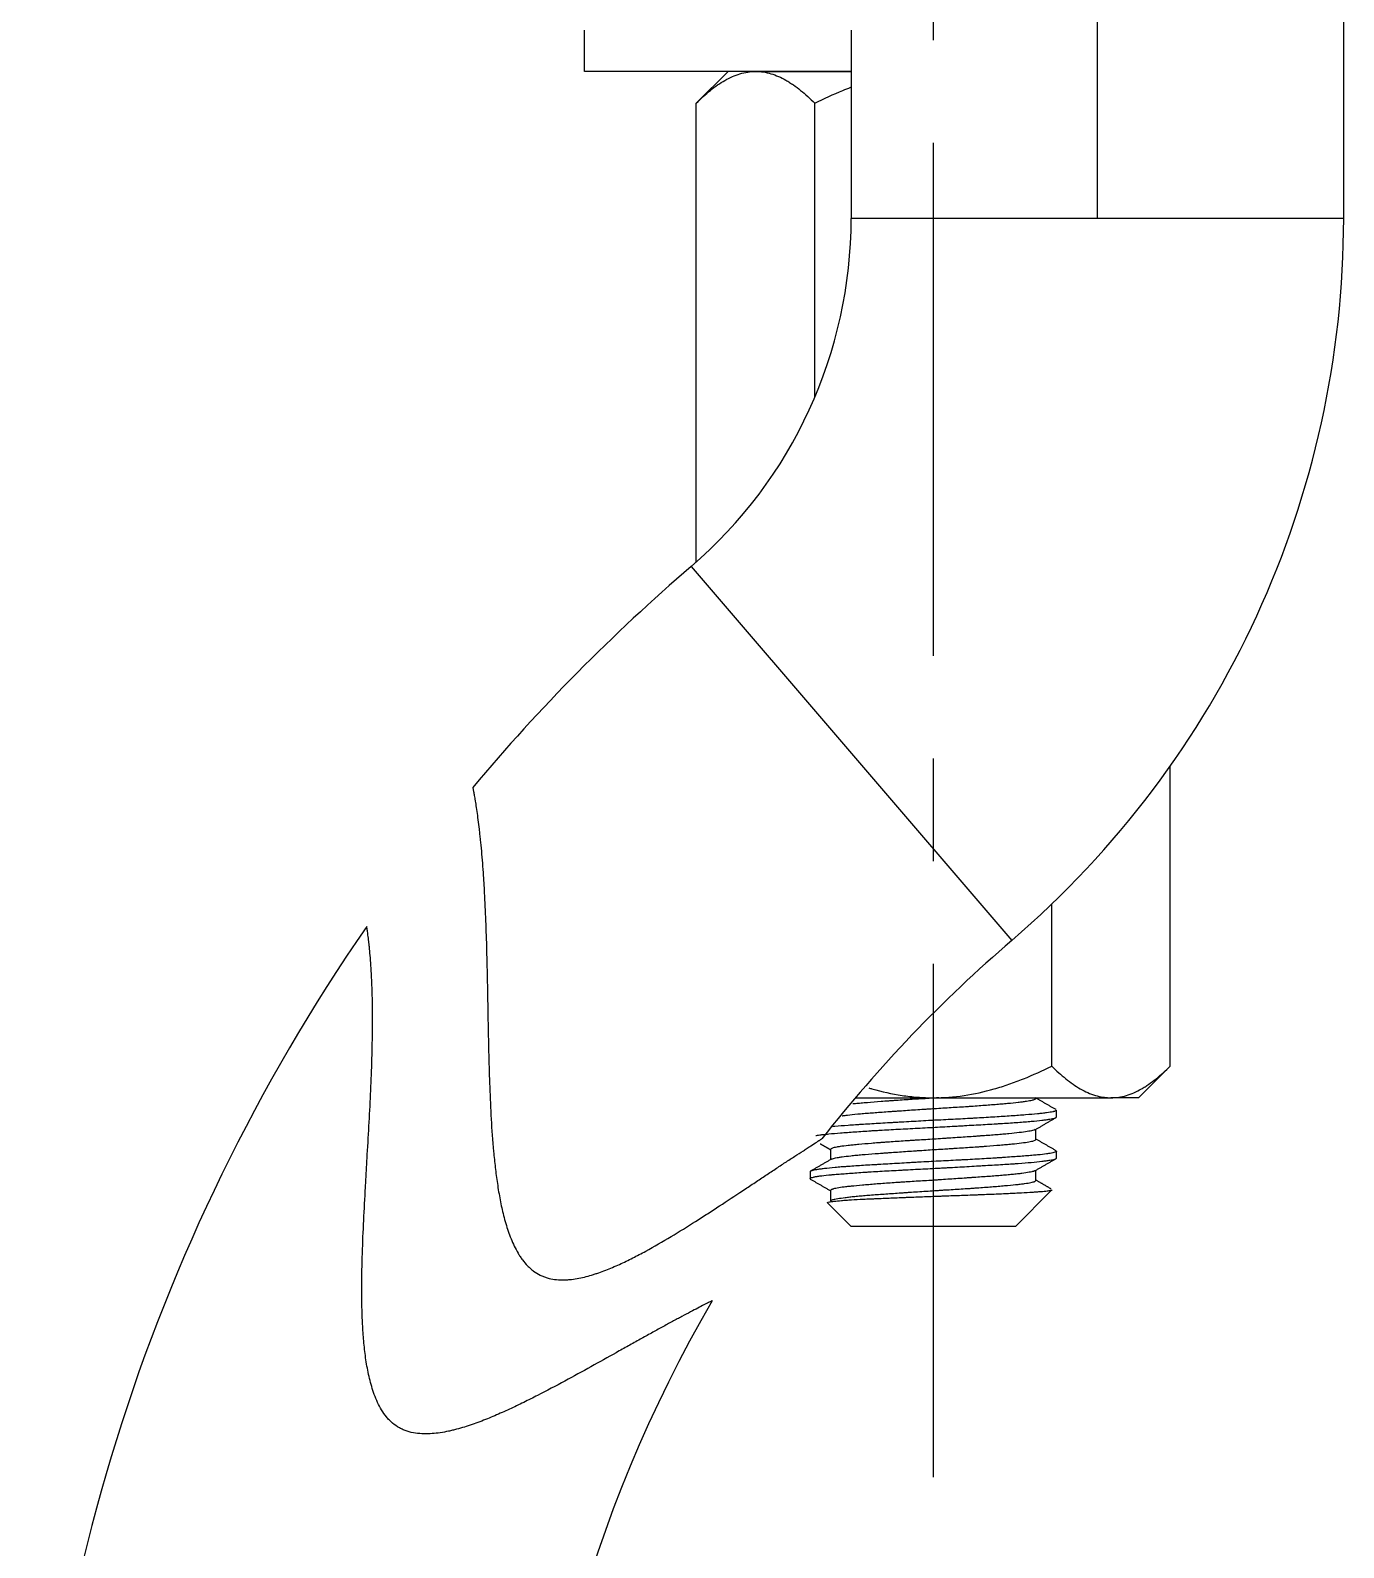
# Model space of a CAD drawing. Extents: x 0 to 790, y 0 to 579.
# Drawn here: x 177.34 to 209.34, y 192.63 to 229.59 of the extents above; entities that cross this region are included whole.
import ezdxf

# ---------------------------------------------------------------- set-up
doc = ezdxf.new("R2010")
doc.units = 0
doc.header["$LTSCALE"] = 10
doc.header["$MEASUREMENT"] = 0
doc.linetypes.add('CENTER', pattern=[2, 1.25, -0.25, 0.25, -0.25])
doc.layers.get('0').update_dxf_attribs({"linetype": 'CONTINUOUS'})
doc.layers.add('1', color=7, linetype='CONTINUOUS')

msp = doc.modelspace()

# ---------------------------------------------------------------- linework, layer by layer
at = {"color": 1, "linetype": 'CENTER'}
msp.add_line((199.338, 266.851), (199.338, 193.954), dxfattribs=at)
at = {"layer": '1', "color": 7, "linetype": 'Continuous', "lineweight": -3}
for p, q in [((203.338, 225.01), (203.338, 256.953)), ((209.338, 225.01), (209.338, 256.953)), ((190.838, 228.59), (190.838, 229.59)), ((197.338, 229.59), (197.338, 225.01)), ((197.338, 228.59), (190.838, 228.59)), ((194.338, 228.59), (193.564, 227.816)), ((195.007, 228.59), (194.338, 228.59)), ((195.007, 228.59), (197.338, 228.59)), ((193.564, 216.64), (193.564, 227.816)), ((196.451, 220.648), (196.451, 227.816)), ((203.338, 225.01), (197.338, 225.01)), ((209.338, 225.01), (203.338, 225.01)), ((193.439, 216.531), (201.251, 207.422)), ((205.111, 204.363), (205.111, 211.669)), ((202.224, 204.363), (202.224, 208.306)), ((204.338, 203.59), (205.111, 204.363)), ((197.44, 203.59), (199.338, 203.59)), ((199.338, 203.59), (203.668, 203.59)), ((201.838, 203.576), (201.838, 203.59)), ((202.338, 203.119), (202.338, 203.287)), ((204.338, 203.59), (203.668, 203.59)), ((201.838, 202.577), (201.838, 202.822)), ((196.838, 202.331), (196.838, 202.085)), ((202.338, 202.12), (202.338, 202.288)), ((201.838, 201.576), (201.838, 201.822)), ((196.338, 201.788), (196.338, 201.619)), ((196.838, 201.331), (196.838, 201.076)), ((201.338, 200.454), (202.212, 201.328)), ((196.764, 201.027), (197.338, 200.454)), ((199.338, 200.454), (197.338, 200.454)), ((201.338, 200.454), (199.338, 200.454))]:
    msp.add_line(p, q, dxfattribs=at)
for centre, radius, start, end in [((186.168, 225.01), 11.17, 310.6169, 0), ((186.168, 225.01), 23.17, 310.6169, 0), ((223.474, 181.51), 46.136, 130.6169, 140.0255), ((223.474, 181.51), 46.136, 145.3178, 180), ((223.474, 181.51), 34.136, 130.6169, 141.8629), ((223.474, 181.51), 34.136, 149.8666, 180)]:
    msp.add_arc(centre, radius, start, end, dxfattribs=at)
for points, knots in [([(193.564, 227.816), (193.677, 227.929), (193.792, 228.034), (194.024, 228.221), (194.141, 228.303), (194.381, 228.44), (194.503, 228.495), (194.69, 228.551), (194.753, 228.565), (194.848, 228.58), (194.88, 228.583), (194.944, 228.588), (194.976, 228.59), (195.007, 228.59)], [0, 0, 0, 0, 0.25, 0.25, 0.5, 0.5, 0.75, 0.75, 0.875, 0.875, 0.9375, 0.9375, 1, 1, 1, 1]), ([(195.007, 228.59), (195.134, 228.59), (195.259, 228.57), (195.506, 228.497), (195.628, 228.443), (195.779, 228.357), (195.809, 228.339), (195.869, 228.301), (195.899, 228.281), (195.989, 228.219), (196.048, 228.175), (196.223, 228.034), (196.338, 227.929), (196.451, 227.816)], [0, 0, 0, 0, 0.25, 0.25, 0.5, 0.5, 0.5625, 0.5625, 0.625, 0.625, 0.75, 0.75, 1, 1, 1, 1]), ([(196.451, 227.816), (196.677, 227.929), (196.906, 228.034), (197.202, 228.153), (197.266, 228.178), (197.331, 228.202)], [0, 0, 0, 0, 0.783853, 0.783853, 1, 1, 1, 1]), ([(188.118, 211.15), (188.118, 211.15), (188.119, 211.145), (188.124, 211.122), (188.13, 211.089), (188.145, 211.007), (188.158, 210.931), (188.167, 210.876), (188.169, 210.865), (188.173, 210.841), (188.179, 210.806), (188.185, 210.767), (188.198, 210.687), (188.206, 210.628), (188.234, 210.439), (188.253, 210.294), (188.274, 210.11), (188.276, 210.09), (188.281, 210.048), (188.288, 209.985), (188.304, 209.832), (188.318, 209.694), (188.344, 209.409), (188.359, 209.207), (188.377, 208.94), (188.381, 208.886), (188.388, 208.777), (188.391, 208.722), (188.4, 208.556), (188.406, 208.444), (188.423, 208.103), (188.432, 207.87), (188.448, 207.394), (188.455, 207.151), (188.464, 206.78), (188.466, 206.655), (188.47, 206.467), (188.472, 206.404), (188.474, 206.278), (188.475, 206.214), (188.481, 205.898), (188.486, 205.644), (188.495, 205.133), (188.501, 204.876), (188.513, 204.362), (188.521, 204.104), (188.54, 203.586), (188.551, 203.326), (188.581, 202.806), (188.6, 202.545), (188.636, 202.153), (188.65, 202.022), (188.673, 201.826), (188.681, 201.761), (188.698, 201.629), (188.707, 201.564), (188.737, 201.367), (188.759, 201.237), (188.809, 200.977), (188.837, 200.848), (188.886, 200.655), (188.903, 200.591), (188.941, 200.465), (188.96, 200.402), (189.003, 200.278), (189.026, 200.217), (189.074, 200.096), (189.101, 200.036), (189.157, 199.919), (189.188, 199.861), (189.238, 199.776), (189.255, 199.749), (189.291, 199.694), (189.31, 199.668), (189.368, 199.59), (189.409, 199.541), (189.465, 199.483), (189.477, 199.472), (189.5, 199.45), (189.512, 199.439), (189.548, 199.407), (189.573, 199.387), (189.649, 199.331), (189.702, 199.299), (189.786, 199.257), (189.814, 199.245), (189.872, 199.222), (189.902, 199.212), (189.991, 199.186), (190.052, 199.174), (190.173, 199.158), (190.234, 199.154), (190.326, 199.153), (190.357, 199.154), (190.418, 199.157), (190.449, 199.159), (190.54, 199.167), (190.6, 199.176), (190.719, 199.197), (190.779, 199.209), (190.897, 199.238), (190.955, 199.254), (191.042, 199.28), (191.071, 199.289), (191.129, 199.308), (191.158, 199.317), (191.244, 199.347), (191.301, 199.368), (191.471, 199.434), (191.581, 199.481), (191.8, 199.581), (191.908, 199.633), (192.122, 199.741), (192.227, 199.797), (192.541, 199.968), (192.746, 200.087), (193.151, 200.33), (193.35, 200.454), (193.645, 200.641), (193.743, 200.704), (193.937, 200.829), (194.033, 200.892), (194.32, 201.079), (194.507, 201.203), (194.783, 201.386), (194.873, 201.446), (195.053, 201.565), (195.141, 201.623), (195.315, 201.739), (195.401, 201.795), (195.527, 201.879), (195.568, 201.906), (195.651, 201.96), (195.691, 201.987), (195.811, 202.066), (195.888, 202.116), (196.036, 202.213), (196.106, 202.258), (196.189, 202.312), (196.205, 202.322), (196.237, 202.343), (196.253, 202.353), (196.298, 202.382), (196.327, 202.401), (196.41, 202.454), (196.458, 202.485), (196.518, 202.523), (196.536, 202.535), (196.56, 202.55), (196.567, 202.554), (196.58, 202.563), (196.611, 202.582), (196.625, 202.591), (196.625, 202.591)], [0, 0, 0, 0, 0.015625, 0.015625, 0.03125, 0.046875, 0.0625, 0.0625, 0.066406, 0.066406, 0.070313, 0.078125, 0.078125, 0.09375, 0.09375, 0.125, 0.125, 0.128906, 0.128906, 0.132813, 0.140625, 0.15625, 0.15625, 0.1875, 0.1875, 0.195313, 0.195313, 0.203125, 0.203125, 0.21875, 0.21875, 0.25, 0.25, 0.28125, 0.28125, 0.296875, 0.296875, 0.304688, 0.304688, 0.3125, 0.3125, 0.34375, 0.34375, 0.375, 0.375, 0.40625, 0.40625, 0.4375, 0.4375, 0.46875, 0.46875, 0.484375, 0.484375, 0.492187, 0.492187, 0.5, 0.5, 0.515625, 0.515625, 0.53125, 0.53125, 0.539062, 0.539062, 0.546875, 0.546875, 0.554687, 0.554687, 0.5625, 0.5625, 0.570312, 0.570312, 0.574219, 0.574219, 0.578125, 0.578125, 0.585937, 0.585937, 0.587891, 0.587891, 0.589844, 0.589844, 0.59375, 0.59375, 0.601562, 0.601562, 0.605469, 0.605469, 0.609375, 0.609375, 0.617187, 0.617187, 0.625, 0.625, 0.628906, 0.628906, 0.632812, 0.632812, 0.640625, 0.640625, 0.648437, 0.648437, 0.65625, 0.65625, 0.660156, 0.660156, 0.664062, 0.664062, 0.671875, 0.671875, 0.6875, 0.6875, 0.703125, 0.703125, 0.71875, 0.71875, 0.75, 0.75, 0.78125, 0.78125, 0.796875, 0.796875, 0.8125, 0.8125, 0.84375, 0.84375, 0.859375, 0.859375, 0.875, 0.875, 0.890625, 0.890625, 0.898437, 0.898437, 0.90625, 0.90625, 0.921875, 0.921875, 0.9375, 0.9375, 0.941406, 0.941406, 0.945312, 0.945312, 0.953125, 0.953125, 0.96875, 0.96875, 0.976562, 0.976562, 0.980469, 0.980469, 0.984375, 1, 1, 1, 1]), ([(193.951, 198.647), (193.951, 198.647), (193.943, 198.643), (193.912, 198.627), (193.889, 198.616), (193.845, 198.593), (193.819, 198.58), (193.79, 198.565), (193.77, 198.554), (193.76, 198.549), (193.705, 198.521), (193.655, 198.495), (193.546, 198.438), (193.486, 198.406), (193.356, 198.338), (193.287, 198.301), (193.177, 198.243), (193.139, 198.222), (193.062, 198.181), (193.022, 198.16), (192.902, 198.095), (192.819, 198.05), (192.649, 197.956), (192.561, 197.908), (192.381, 197.809), (192.289, 197.758), (192.102, 197.654), (192.006, 197.601), (191.86, 197.519), (191.81, 197.492), (191.711, 197.436), (191.661, 197.408), (191.41, 197.268), (191.205, 197.153), (190.787, 196.922), (190.575, 196.805), (190.142, 196.572), (189.923, 196.455), (189.586, 196.283), (189.473, 196.226), (189.244, 196.113), (189.128, 196.058), (188.894, 195.95), (188.775, 195.897), (188.595, 195.82), (188.534, 195.795), (188.412, 195.746), (188.351, 195.722), (188.165, 195.652), (188.04, 195.608), (187.849, 195.55), (187.785, 195.531), (187.688, 195.505), (187.656, 195.497), (187.59, 195.482), (187.558, 195.474), (187.459, 195.453), (187.393, 195.441), (187.261, 195.421), (187.195, 195.413), (187.061, 195.404), (186.994, 195.402), (186.859, 195.405), (186.791, 195.41), (186.654, 195.431), (186.587, 195.447), (186.489, 195.478), (186.457, 195.49), (186.409, 195.511), (186.393, 195.518), (186.362, 195.533), (186.346, 195.541), (186.27, 195.583), (186.214, 195.622), (186.135, 195.689), (186.11, 195.713), (186.073, 195.751), (186.061, 195.763), (186.038, 195.789), (186.027, 195.803), (185.972, 195.87), (185.932, 195.926), (185.861, 196.044), (185.828, 196.105), (185.769, 196.231), (185.743, 196.295), (185.695, 196.424), (185.674, 196.489), (185.635, 196.62), (185.618, 196.686), (185.586, 196.819), (185.572, 196.886), (185.546, 197.02), (185.534, 197.088), (185.513, 197.223), (185.503, 197.291), (185.478, 197.496), (185.464, 197.632), (185.443, 197.904), (185.435, 198.04), (185.423, 198.311), (185.419, 198.447), (185.414, 198.718), (185.413, 198.853), (185.415, 199.259), (185.42, 199.529), (185.437, 200.068), (185.448, 200.337), (185.474, 200.874), (185.488, 201.142), (185.511, 201.542), (185.518, 201.676), (185.53, 201.875), (185.534, 201.942), (185.541, 202.075), (185.545, 202.141), (185.564, 202.472), (185.58, 202.735), (185.608, 203.256), (185.621, 203.514), (185.644, 204.023), (185.653, 204.275), (185.664, 204.646), (185.667, 204.769), (185.671, 204.951), (185.672, 205.012), (185.674, 205.132), (185.675, 205.191), (185.677, 205.485), (185.676, 205.712), (185.671, 206.036), (185.668, 206.141), (185.663, 206.294), (185.661, 206.345), (185.658, 206.419), (185.657, 206.444), (185.654, 206.492), (185.644, 206.709), (185.631, 206.902), (185.611, 207.129), (185.605, 207.199), (185.596, 207.281), (185.595, 207.297), (185.591, 207.328), (185.59, 207.343), (185.585, 207.387), (185.582, 207.415), (185.572, 207.495), (185.566, 207.541), (185.556, 207.621), (185.551, 207.654), (185.543, 207.708), (185.54, 207.728), (185.538, 207.745), (185.537, 207.749), (185.537, 207.754), (185.536, 207.76), (185.535, 207.763), (185.535, 207.763)], [0, 0, 0, 0, 0.015626, 0.015626, 0.031252, 0.031252, 0.039065, 0.042971, 0.042971, 0.046878, 0.046878, 0.062503, 0.062503, 0.078129, 0.078129, 0.093755, 0.093755, 0.101568, 0.101568, 0.109381, 0.109381, 0.125007, 0.125007, 0.140633, 0.140633, 0.156258, 0.156258, 0.171884, 0.171884, 0.179697, 0.179697, 0.18751, 0.18751, 0.218762, 0.218762, 0.250013, 0.250013, 0.281265, 0.281265, 0.296891, 0.296891, 0.312517, 0.312517, 0.328143, 0.328143, 0.335955, 0.335955, 0.343768, 0.343768, 0.359394, 0.359394, 0.367207, 0.367207, 0.371114, 0.371114, 0.37502, 0.37502, 0.382833, 0.382833, 0.390646, 0.390646, 0.398459, 0.398459, 0.406272, 0.406272, 0.414085, 0.414085, 0.417991, 0.417991, 0.419944, 0.419944, 0.421898, 0.421898, 0.42971, 0.42971, 0.433617, 0.433617, 0.43557, 0.43557, 0.437523, 0.437523, 0.445336, 0.445336, 0.453149, 0.453149, 0.460962, 0.460962, 0.468775, 0.468775, 0.476588, 0.476588, 0.484401, 0.484401, 0.492214, 0.492214, 0.500027, 0.500027, 0.515653, 0.515653, 0.531278, 0.531278, 0.546904, 0.546904, 0.56253, 0.56253, 0.593782, 0.593782, 0.625033, 0.625033, 0.656285, 0.656285, 0.671911, 0.671911, 0.679724, 0.679724, 0.687537, 0.687537, 0.718788, 0.718788, 0.75004, 0.75004, 0.781292, 0.781292, 0.796918, 0.796918, 0.80473, 0.80473, 0.812543, 0.812543, 0.843795, 0.843795, 0.859421, 0.859421, 0.867234, 0.867234, 0.87114, 0.87114, 0.875047, 0.906298, 0.906298, 0.921924, 0.921924, 0.925831, 0.925831, 0.929737, 0.929737, 0.93755, 0.93755, 0.953176, 0.953176, 0.968802, 0.968802, 0.984428, 0.984428, 0.988334, 0.988334, 0.99224, 1, 1, 1, 1]), ([(199.338, 203.59), (199.591, 203.59), (199.841, 203.609), (200.335, 203.682), (200.579, 203.736), (200.881, 203.822), (200.941, 203.84), (201.062, 203.878), (201.122, 203.898), (201.301, 203.96), (201.419, 204.004), (201.769, 204.145), (201.998, 204.25), (202.224, 204.363)], [0, 0, 0, 0, 0.25, 0.25, 0.5, 0.5, 0.5625, 0.5625, 0.625, 0.625, 0.75, 0.75, 1, 1, 1, 1]), ([(202.224, 204.363), (202.337, 204.25), (202.452, 204.146), (202.684, 203.959), (202.802, 203.876), (203.041, 203.739), (203.163, 203.684), (203.35, 203.628), (203.413, 203.614), (203.508, 203.599), (203.54, 203.596), (203.604, 203.591), (203.636, 203.59), (203.668, 203.59)], [0, 0, 0, 0, 0.25, 0.25, 0.5, 0.5, 0.75, 0.75, 0.875, 0.875, 0.9375, 0.9375, 1, 1, 1, 1]), ([(203.668, 203.59), (203.794, 203.59), (203.919, 203.609), (204.167, 203.682), (204.289, 203.736), (204.44, 203.822), (204.47, 203.84), (204.53, 203.878), (204.56, 203.898), (204.649, 203.96), (204.708, 204.004), (204.884, 204.145), (204.998, 204.25), (205.111, 204.363)], [0, 0, 0, 0, 0.25, 0.25, 0.5, 0.5, 0.5625, 0.5625, 0.625, 0.625, 0.75, 0.75, 1, 1, 1, 1]), ([(197.767, 203.831), (197.793, 203.823), (197.819, 203.815), (198.085, 203.739), (198.329, 203.684), (198.702, 203.628), (198.828, 203.614), (199.019, 203.599), (199.082, 203.596), (199.21, 203.591), (199.274, 203.59), (199.338, 203.59)], [0, 0, 0, 0, 0.051908, 0.051908, 0.525954, 0.525954, 0.762977, 0.762977, 0.881488, 0.881488, 1, 1, 1, 1]), ([(202.338, 203.289), (202.338, 203.289), (202.338, 203.284), (202.331, 203.275), (202.312, 203.266), (202.293, 203.26), (202.286, 203.257), (202.274, 203.254), (202.269, 203.253), (202.26, 203.251), (202.256, 203.249), (202.212, 203.239), (202.162, 203.231), (202.068, 203.218), (202.033, 203.214), (201.977, 203.207), (201.958, 203.205), (201.917, 203.201), (201.896, 203.199), (201.788, 203.189), (201.692, 203.181), (201.532, 203.168), (201.477, 203.164), (201.361, 203.155), (201.301, 203.151), (201.112, 203.138), (200.98, 203.129), (200.702, 203.111), (200.557, 203.102), (200.368, 203.092), (200.329, 203.09), (200.253, 203.086), (200.214, 203.084), (200.098, 203.077), (200.02, 203.073), (199.784, 203.061), (199.625, 203.053), (199.443, 203.044), (199.423, 203.043), (199.382, 203.041), (199.362, 203.04), (199.301, 203.036), (199.261, 203.034), (199.14, 203.028), (199.059, 203.023), (198.82, 203.01), (198.663, 203.001), (198.469, 202.99), (198.431, 202.987), (198.354, 202.983), (198.315, 202.981), (198.202, 202.974), (198.128, 202.97), (197.91, 202.957), (197.771, 202.949), (197.605, 202.939), (197.572, 202.937), (197.507, 202.933), (197.475, 202.931), (197.381, 202.925), (197.32, 202.92), (197.146, 202.908), (197.04, 202.899), (196.921, 202.888), (196.9, 202.886), (196.879, 202.884)], [0, 0, 0, 0, 0.001271, 0.033029, 0.064788, 0.064788, 0.080667, 0.080667, 0.088606, 0.088606, 0.096546, 0.096546, 0.160062, 0.160062, 0.19182, 0.19182, 0.207699, 0.207699, 0.223578, 0.223578, 0.287094, 0.287094, 0.318852, 0.318852, 0.35061, 0.35061, 0.414127, 0.414127, 0.477643, 0.477643, 0.493522, 0.493522, 0.509401, 0.509401, 0.541159, 0.541159, 0.604675, 0.604675, 0.612615, 0.612615, 0.620554, 0.620554, 0.636433, 0.636433, 0.668191, 0.668191, 0.731708, 0.731708, 0.747587, 0.747587, 0.763466, 0.763466, 0.795224, 0.795224, 0.85874, 0.85874, 0.874619, 0.874619, 0.890498, 0.890498, 0.922256, 0.922256, 0.985772, 0.985772, 1, 1, 1, 1]), ([(197.119, 203.151), (197.126, 203.152), (197.149, 203.156), (197.174, 203.159), (197.21, 203.163), (197.228, 203.166), (197.322, 203.177), (197.405, 203.186), (197.543, 203.199), (197.591, 203.204), (197.667, 203.21), (197.692, 203.212), (197.745, 203.216), (197.771, 203.218), (197.907, 203.229), (198.02, 203.237), (198.199, 203.25), (198.291, 203.256), (198.385, 203.263), (198.449, 203.267), (198.481, 203.269), (198.644, 203.281), (198.775, 203.29), (198.976, 203.303), (199.044, 203.308), (199.145, 203.314), (199.179, 203.317), (199.248, 203.321), (199.282, 203.323), (199.454, 203.334), (199.726, 203.351), (199.991, 203.368), (200.154, 203.378), (200.187, 203.38), (200.251, 203.385), (200.283, 203.387), (200.377, 203.393), (200.438, 203.398), (200.619, 203.411), (200.734, 203.42), (200.871, 203.431), (200.898, 203.433), (200.951, 203.438), (200.977, 203.44), (201.053, 203.447), (201.102, 203.451), (201.243, 203.464), (201.328, 203.472), (201.425, 203.483), (201.443, 203.485), (201.48, 203.489), (201.497, 203.491), (201.548, 203.498), (201.579, 203.502), (201.664, 203.515), (201.711, 203.524), (201.756, 203.535), (201.765, 203.537), (201.781, 203.542), (201.788, 203.544), (201.807, 203.551), (201.817, 203.555), (201.833, 203.566), (201.838, 203.572), (201.838, 203.578)], [0, 0, 0, 0, 0.007122, 0.02247, 0.02247, 0.037819, 0.037819, 0.099214, 0.099214, 0.129911, 0.129911, 0.14526, 0.14526, 0.160609, 0.160609, 0.222003, 0.222003, 0.252701, 0.268049, 0.268049, 0.283398, 0.283398, 0.344793, 0.344793, 0.37549, 0.37549, 0.390839, 0.390839, 0.406188, 0.406188, 0.467583, 0.528977, 0.528977, 0.544326, 0.544326, 0.559675, 0.559675, 0.590372, 0.590372, 0.651767, 0.651767, 0.667116, 0.667116, 0.682464, 0.682464, 0.713162, 0.713162, 0.774556, 0.774556, 0.789905, 0.789905, 0.805254, 0.805254, 0.835951, 0.835951, 0.897346, 0.897346, 0.912695, 0.912695, 0.928043, 0.928043, 0.958741, 0.958741, 1, 1, 1, 1]), ([(199.474, 203.589), (199.395, 203.584), (199.315, 203.579), (199.2, 203.572), (199.166, 203.57), (199.097, 203.565), (199.063, 203.563), (198.961, 203.557), (198.894, 203.553), (198.694, 203.54), (198.564, 203.532), (198.403, 203.521), (198.371, 203.519), (198.308, 203.515), (198.277, 203.512), (198.185, 203.506), (198.125, 203.501), (197.949, 203.488), (197.838, 203.479), (197.706, 203.468), (197.68, 203.466), (197.629, 203.461), (197.604, 203.459), (197.531, 203.452), (197.485, 203.448), (197.419, 203.442), (197.398, 203.44), (197.378, 203.438)], [0, 0, 0, 0, 0.100275, 0.100275, 0.143201, 0.143201, 0.186127, 0.186127, 0.271978, 0.271978, 0.443682, 0.443682, 0.486608, 0.486608, 0.529533, 0.529533, 0.615385, 0.615385, 0.787089, 0.787089, 0.830014, 0.830014, 0.87294, 0.87294, 0.958792, 0.958792, 1, 1, 1, 1]), ([(196.475, 202.669), (196.503, 202.674), (196.535, 202.679), (196.579, 202.685), (196.587, 202.687), (196.603, 202.689), (196.611, 202.69), (196.637, 202.693), (196.691, 202.699), (196.751, 202.705), (196.878, 202.718), (196.974, 202.726), (197.107, 202.736), (197.134, 202.738), (197.19, 202.742), (197.218, 202.745), (197.305, 202.751), (197.365, 202.756), (197.551, 202.769), (197.683, 202.778), (197.856, 202.789), (197.892, 202.791), (197.963, 202.795), (197.999, 202.798), (198.109, 202.804), (198.183, 202.808), (198.408, 202.821), (198.562, 202.829), (198.798, 202.841), (198.878, 202.845), (199.039, 202.854), (199.12, 202.858), (199.361, 202.87), (199.521, 202.879), (199.76, 202.892), (199.84, 202.897), (199.959, 202.904), (199.999, 202.906), (200.078, 202.91), (200.117, 202.913), (200.311, 202.924), (200.461, 202.932), (200.679, 202.945), (200.751, 202.949), (200.839, 202.954), (200.856, 202.955), (200.891, 202.957), (200.908, 202.958), (200.96, 202.962), (200.994, 202.964), (201.161, 202.974), (201.286, 202.982), (201.46, 202.994), (201.516, 202.999), (201.597, 203.005), (201.624, 203.008), (201.675, 203.012), (201.701, 203.014), (201.823, 203.026), (201.91, 203.034), (202.023, 203.048), (202.058, 203.052), (202.106, 203.058), (202.121, 203.06), (202.15, 203.065), (202.164, 203.067), (202.23, 203.077), (202.269, 203.085), (202.309, 203.097), (202.319, 203.101), (202.33, 203.107), (202.332, 203.11), (202.336, 203.114), (202.337, 203.116), (202.338, 203.119), (202.338, 203.119), (202.338, 203.119)], [0, 0, 0, 0, 0.032668, 0.032668, 0.039757, 0.039757, 0.046847, 0.046847, 0.061026, 0.089383, 0.089383, 0.146098, 0.146098, 0.160277, 0.160277, 0.174456, 0.174456, 0.202813, 0.202813, 0.259528, 0.259528, 0.273707, 0.273707, 0.287886, 0.287886, 0.316243, 0.316243, 0.372958, 0.372958, 0.401316, 0.401316, 0.429673, 0.429673, 0.486389, 0.486389, 0.514746, 0.514746, 0.528925, 0.528925, 0.543104, 0.543104, 0.599819, 0.599819, 0.628176, 0.628176, 0.635266, 0.635266, 0.642355, 0.642355, 0.656534, 0.656534, 0.713249, 0.713249, 0.741606, 0.741606, 0.755785, 0.755785, 0.769964, 0.769964, 0.826679, 0.826679, 0.855037, 0.855037, 0.869215, 0.869215, 0.883394, 0.883394, 0.940109, 0.940109, 0.968467, 0.968467, 0.982645, 0.982645, 0.996824, 0.996824, 1, 1, 1, 1]), ([(201.825, 202.815), (201.813, 202.807), (201.791, 202.8), (201.743, 202.788), (201.724, 202.784), (201.679, 202.775), (201.654, 202.771), (201.571, 202.758), (201.441, 202.74), (201.274, 202.722), (201.158, 202.711), (201.134, 202.708), (201.085, 202.704), (201.061, 202.702), (200.985, 202.695), (200.934, 202.691), (200.773, 202.679), (200.659, 202.67), (200.508, 202.66), (200.478, 202.657), (200.416, 202.653), (200.385, 202.651), (200.291, 202.644), (200.228, 202.64), (200.035, 202.627), (199.903, 202.618), (199.734, 202.606), (199.7, 202.604), (199.632, 202.6), (199.598, 202.597), (199.496, 202.591), (199.427, 202.586), (199.223, 202.573), (199.087, 202.565), (198.918, 202.554), (198.884, 202.552), (198.816, 202.548), (198.783, 202.546), (198.683, 202.54), (198.617, 202.535), (198.423, 202.523), (198.298, 202.514), (198.146, 202.503), (198.116, 202.501), (198.057, 202.496), (198.027, 202.494), (197.94, 202.487), (197.884, 202.483), (197.721, 202.469), (197.62, 202.46), (197.502, 202.449), (197.479, 202.447), (197.433, 202.443), (197.411, 202.441), (197.346, 202.435), (197.306, 202.43), (197.191, 202.418), (197.124, 202.41), (197.053, 202.399), (197.039, 202.397), (197.013, 202.392), (197, 202.39), (196.965, 202.383), (196.944, 202.379), (196.89, 202.365), (196.865, 202.356), (196.847, 202.345), (196.845, 202.343), (196.84, 202.338), (196.839, 202.336), (196.838, 202.333), (196.838, 202.332), (196.838, 202.331)], [0, 0, 0, 0, 0.049655, 0.049655, 0.076641, 0.076641, 0.103627, 0.103627, 0.1576, 0.211572, 0.211572, 0.225065, 0.225065, 0.238558, 0.238558, 0.265545, 0.265545, 0.319517, 0.319517, 0.33301, 0.33301, 0.346503, 0.346503, 0.37349, 0.37349, 0.427462, 0.427462, 0.440955, 0.440955, 0.454448, 0.454448, 0.481434, 0.481434, 0.535407, 0.535407, 0.5489, 0.5489, 0.562393, 0.562393, 0.589379, 0.589379, 0.643352, 0.643352, 0.656845, 0.656845, 0.670338, 0.670338, 0.697324, 0.697324, 0.751297, 0.751297, 0.76479, 0.76479, 0.778283, 0.778283, 0.805269, 0.805269, 0.859241, 0.859241, 0.872735, 0.872735, 0.886228, 0.886228, 0.913214, 0.913214, 0.967186, 0.967186, 0.980679, 0.980679, 0.994173, 0.994173, 1, 1, 1, 1]), ([(196.851, 202.093), (196.855, 202.095), (196.86, 202.098), (196.886, 202.108), (196.917, 202.117), (196.98, 202.129), (197.004, 202.134), (197.043, 202.14), (197.057, 202.142), (197.086, 202.147), (197.101, 202.149), (197.18, 202.16), (197.252, 202.169), (197.374, 202.182), (197.417, 202.187), (197.485, 202.194), (197.508, 202.196), (197.556, 202.2), (197.58, 202.202), (197.703, 202.213), (197.808, 202.222), (197.976, 202.234), (198.034, 202.238), (198.123, 202.245), (198.153, 202.247), (198.214, 202.251), (198.245, 202.253), (198.4, 202.264), (198.527, 202.273), (198.724, 202.286), (198.79, 202.291), (198.891, 202.297), (198.924, 202.3), (198.992, 202.304), (199.026, 202.307), (199.197, 202.318), (199.332, 202.327), (199.536, 202.339), (199.604, 202.344), (199.705, 202.35), (199.739, 202.352), (199.807, 202.356), (199.841, 202.358), (200.008, 202.369), (200.138, 202.377), (200.328, 202.39), (200.421, 202.396), (200.512, 202.403), (200.572, 202.407), (200.602, 202.41), (200.749, 202.421), (200.859, 202.43), (201.014, 202.443), (201.089, 202.45), (201.159, 202.456), (201.206, 202.461), (201.228, 202.463), (201.339, 202.474), (201.418, 202.482), (201.556, 202.498), (201.616, 202.507), (201.691, 202.52), (201.714, 202.525), (201.753, 202.534), (201.769, 202.538), (201.812, 202.552), (201.829, 202.561), (201.837, 202.572), (201.837, 202.574), (201.838, 202.577), (201.838, 202.577), (201.838, 202.577)], [0, 0, 0, 0, 0.015517, 0.015517, 0.069397, 0.069397, 0.096336, 0.096336, 0.109806, 0.109806, 0.123276, 0.123276, 0.177155, 0.177155, 0.204095, 0.204095, 0.217565, 0.217565, 0.231035, 0.231035, 0.284914, 0.284914, 0.311854, 0.311854, 0.325324, 0.325324, 0.338793, 0.338793, 0.392673, 0.392673, 0.419612, 0.419612, 0.433082, 0.433082, 0.446552, 0.446552, 0.500431, 0.500431, 0.527371, 0.527371, 0.540841, 0.540841, 0.554311, 0.554311, 0.60819, 0.60819, 0.63513, 0.6486, 0.6486, 0.66207, 0.66207, 0.715949, 0.715949, 0.742889, 0.756358, 0.756358, 0.769828, 0.769828, 0.823708, 0.823708, 0.877587, 0.877587, 0.904527, 0.904527, 0.931466, 0.931466, 0.985346, 0.985346, 0.998816, 0.998816, 1, 1, 1, 1]), ([(202.338, 202.289), (202.338, 202.289), (202.338, 202.289), (202.338, 202.288), (202.337, 202.286), (202.337, 202.284), (202.335, 202.281), (202.332, 202.278), (202.316, 202.267), (202.29, 202.258), (202.234, 202.244), (202.211, 202.24), (202.173, 202.233), (202.16, 202.231), (202.131, 202.227), (202.116, 202.224), (202.037, 202.214), (201.963, 202.205), (201.835, 202.193), (201.79, 202.189), (201.717, 202.183), (201.692, 202.181), (201.641, 202.177), (201.615, 202.175), (201.535, 202.169), (201.479, 202.164), (201.364, 202.156), (201.244, 202.147), (201.116, 202.138), (201.016, 202.131), (200.983, 202.129), (200.914, 202.125), (200.88, 202.122), (200.705, 202.111), (200.56, 202.103), (200.335, 202.09), (200.259, 202.086), (200.143, 202.08), (200.104, 202.078), (200.026, 202.074), (199.986, 202.072), (199.787, 202.061), (199.627, 202.053), (199.307, 202.037), (199.146, 202.028), (198.945, 202.017), (198.905, 202.014), (198.825, 202.01), (198.785, 202.008), (198.667, 202.001), (198.589, 201.996), (198.358, 201.983), (198.207, 201.975), (198.024, 201.964), (197.987, 201.962), (197.915, 201.958), (197.809, 201.951), (197.707, 201.945), (197.509, 201.933), (197.384, 201.925), (197.238, 201.914), (197.209, 201.912), (197.152, 201.908), (197.125, 201.906), (197.044, 201.899), (196.993, 201.895), (196.848, 201.881), (196.762, 201.872), (196.667, 201.861), (196.649, 201.859), (196.614, 201.855), (196.597, 201.853), (196.549, 201.846), (196.521, 201.842), (196.444, 201.83), (196.405, 201.822), (196.372, 201.812), (196.363, 201.809), (196.356, 201.805), (196.352, 201.803), (196.35, 201.802), (196.341, 201.797), (196.338, 201.793), (196.338, 201.789), (196.338, 201.789), (196.338, 201.789)], [0, 0, 0, 0, 0.000615, 0.000615, 0.007019, 0.007019, 0.013423, 0.02623, 0.02623, 0.07746, 0.07746, 0.103074, 0.103074, 0.115882, 0.115882, 0.128689, 0.128689, 0.179919, 0.179919, 0.205533, 0.205533, 0.218341, 0.218341, 0.231148, 0.231148, 0.256763, 0.256763, 0.282378, 0.307993, 0.307993, 0.3208, 0.3208, 0.333607, 0.333607, 0.384837, 0.384837, 0.410452, 0.410452, 0.423259, 0.423259, 0.436066, 0.436066, 0.487296, 0.487296, 0.538526, 0.538526, 0.551333, 0.551333, 0.56414, 0.56414, 0.589755, 0.589755, 0.640985, 0.640985, 0.653792, 0.653792, 0.666599, 0.692214, 0.692214, 0.743444, 0.743444, 0.756251, 0.756251, 0.769059, 0.769059, 0.794673, 0.794673, 0.845903, 0.845903, 0.85871, 0.85871, 0.871518, 0.871518, 0.897132, 0.897132, 0.948362, 0.948362, 0.961169, 0.967573, 0.967573, 0.973977, 0.973977, 0.999592, 0.999592, 1, 1, 1, 1]), ([(196.338, 201.619), (196.338, 201.623), (196.341, 201.627), (196.359, 201.64), (196.384, 201.649), (196.431, 201.661), (196.441, 201.663), (196.464, 201.667), (196.476, 201.67), (196.514, 201.676), (196.542, 201.68), (196.635, 201.693), (196.709, 201.702), (196.816, 201.712), (196.849, 201.715), (196.884, 201.718), (196.908, 201.72), (196.92, 201.721), (196.98, 201.726), (197.031, 201.73), (197.137, 201.739), (197.193, 201.743), (197.308, 201.751), (197.427, 201.76), (197.556, 201.769), (197.656, 201.776), (197.69, 201.778), (197.758, 201.783), (197.792, 201.785), (197.966, 201.796), (198.111, 201.804), (198.336, 201.817), (198.412, 201.821), (198.529, 201.827), (198.568, 201.829), (198.647, 201.833), (198.686, 201.835), (198.884, 201.846), (199.043, 201.854), (199.283, 201.866), (199.364, 201.87), (199.485, 201.877), (199.525, 201.879), (199.606, 201.884), (199.647, 201.886), (199.847, 201.897), (200.005, 201.906), (200.236, 201.919), (200.312, 201.924), (200.426, 201.93), (200.463, 201.932), (200.538, 201.937), (200.575, 201.939), (200.759, 201.95), (200.898, 201.958), (201.096, 201.97), (201.161, 201.974), (201.255, 201.98), (201.301, 201.983), (201.346, 201.986), (201.376, 201.988), (201.391, 201.989), (201.524, 201.999), (201.631, 202.008), (201.824, 202.026), (201.911, 202.035), (202.006, 202.046), (202.025, 202.048), (202.06, 202.052), (202.076, 202.054), (202.124, 202.061), (202.153, 202.065), (202.23, 202.077), (202.27, 202.085), (202.303, 202.096), (202.309, 202.098), (202.319, 202.102), (202.323, 202.104), (202.334, 202.11), (202.337, 202.114), (202.338, 202.119), (202.338, 202.119), (202.338, 202.12)], [0, 0, 0, 0, 0.024181, 0.024181, 0.07541, 0.07541, 0.088218, 0.088218, 0.101025, 0.101025, 0.12664, 0.12664, 0.177869, 0.177869, 0.190677, 0.19708, 0.19708, 0.203484, 0.203484, 0.229099, 0.229099, 0.254714, 0.254714, 0.280328, 0.305943, 0.305943, 0.31875, 0.31875, 0.331558, 0.331558, 0.382787, 0.382787, 0.408402, 0.408402, 0.421209, 0.421209, 0.434017, 0.434017, 0.485246, 0.485246, 0.510861, 0.510861, 0.523668, 0.523668, 0.536476, 0.536476, 0.587705, 0.587705, 0.61332, 0.61332, 0.626127, 0.626127, 0.638935, 0.638935, 0.690164, 0.690164, 0.715779, 0.715779, 0.728586, 0.73499, 0.73499, 0.741394, 0.741394, 0.792623, 0.792623, 0.843853, 0.843853, 0.85666, 0.85666, 0.869468, 0.869468, 0.895082, 0.895082, 0.946312, 0.946312, 0.959119, 0.959119, 0.971927, 0.971927, 0.997541, 0.997541, 1, 1, 1, 1]), ([(201.821, 201.813), (201.813, 201.808), (201.802, 201.804), (201.781, 201.797), (201.774, 201.795), (201.757, 201.791), (201.748, 201.789), (201.72, 201.783), (201.698, 201.779), (201.626, 201.766), (201.567, 201.757), (201.481, 201.746), (201.463, 201.743), (201.426, 201.739), (201.406, 201.737), (201.348, 201.73), (201.265, 201.721), (201.174, 201.712), (201.079, 201.703), (201.029, 201.699), (200.951, 201.693), (200.925, 201.69), (200.871, 201.686), (200.844, 201.684), (200.761, 201.678), (200.704, 201.674), (200.53, 201.661), (200.409, 201.653), (200.25, 201.642), (200.218, 201.639), (200.153, 201.635), (200.121, 201.633), (200.022, 201.626), (199.957, 201.622), (199.757, 201.608), (199.623, 201.599), (199.452, 201.588), (199.417, 201.585), (199.349, 201.581), (199.314, 201.579), (199.211, 201.572), (199.143, 201.568), (198.94, 201.556), (198.806, 201.547), (198.641, 201.537), (198.608, 201.535), (198.543, 201.531), (198.51, 201.528), (198.413, 201.522), (198.35, 201.518), (198.164, 201.504), (198.046, 201.496), (197.904, 201.484), (197.877, 201.482), (197.821, 201.478), (197.794, 201.475), (197.714, 201.468), (197.662, 201.464), (197.514, 201.451), (197.424, 201.442), (197.3, 201.43), (197.261, 201.426), (197.188, 201.417), (197.153, 201.413), (197.058, 201.4), (197.005, 201.392), (196.942, 201.378), (196.923, 201.374), (196.899, 201.367), (196.891, 201.365), (196.878, 201.36), (196.872, 201.358), (196.848, 201.347), (196.838, 201.339), (196.838, 201.331)], [0, 0, 0, 0, 0.028212, 0.028212, 0.041775, 0.041775, 0.055339, 0.055339, 0.082465, 0.082465, 0.136719, 0.136719, 0.150282, 0.150282, 0.163846, 0.163846, 0.190972, 0.218099, 0.218099, 0.245226, 0.245226, 0.258789, 0.258789, 0.272353, 0.272353, 0.29948, 0.29948, 0.353733, 0.353733, 0.367296, 0.367296, 0.38086, 0.38086, 0.407987, 0.407987, 0.46224, 0.46224, 0.475803, 0.475803, 0.489367, 0.489367, 0.516494, 0.516494, 0.570747, 0.570747, 0.58431, 0.58431, 0.597874, 0.597874, 0.625001, 0.625001, 0.679254, 0.679254, 0.692818, 0.692818, 0.706381, 0.706381, 0.733508, 0.733508, 0.787761, 0.787761, 0.814888, 0.814888, 0.842015, 0.842015, 0.896268, 0.896268, 0.923395, 0.923395, 0.936958, 0.936958, 0.950522, 0.950522, 1, 1, 1, 1]), ([(196.348, 201.606), (196.345, 201.608), (196.342, 201.61), (196.34, 201.612), (196.34, 201.612), (196.34, 201.613)], [0, 0, 0, 0, 0.914094, 0.914094, 1, 1, 1, 1]), ([(196.838, 201.077), (196.838, 201.08), (196.839, 201.082), (196.847, 201.093), (196.864, 201.101), (196.9, 201.111), (196.907, 201.113), (196.925, 201.118), (196.934, 201.12), (196.963, 201.126), (196.986, 201.13), (197.06, 201.143), (197.12, 201.152), (197.208, 201.163), (197.226, 201.165), (197.263, 201.17), (197.283, 201.172), (197.343, 201.179), (197.426, 201.188), (197.518, 201.197), (197.614, 201.206), (197.689, 201.212), (197.768, 201.218), (197.822, 201.222), (197.85, 201.225), (197.934, 201.231), (197.991, 201.235), (198.166, 201.248), (198.288, 201.256), (198.478, 201.269), (198.542, 201.274), (198.641, 201.28), (198.674, 201.283), (198.74, 201.287), (198.774, 201.289), (198.94, 201.301), (199.075, 201.31), (199.279, 201.323), (199.347, 201.328), (199.45, 201.334), (199.484, 201.336), (199.553, 201.34), (199.587, 201.343), (199.757, 201.353), (199.89, 201.361), (200.086, 201.374), (200.151, 201.378), (200.247, 201.384), (200.279, 201.387), (200.343, 201.391), (200.374, 201.393), (200.528, 201.404), (200.646, 201.413), (200.814, 201.426), (200.868, 201.431), (200.948, 201.438), (200.974, 201.44), (201.026, 201.444), (201.051, 201.447), (201.174, 201.458), (201.263, 201.466), (201.385, 201.478), (201.442, 201.485), (201.495, 201.491), (201.529, 201.495), (201.545, 201.497), (201.624, 201.508), (201.676, 201.517), (201.738, 201.53), (201.765, 201.537), (201.787, 201.544), (201.8, 201.548), (201.805, 201.55), (201.829, 201.561), (201.838, 201.569), (201.838, 201.577)], [0, 0, 0, 0, 0.013773, 0.013773, 0.065943, 0.065943, 0.078985, 0.078985, 0.092028, 0.092028, 0.118113, 0.118113, 0.170283, 0.170283, 0.183326, 0.183326, 0.196369, 0.196369, 0.222454, 0.248539, 0.248539, 0.274624, 0.287666, 0.287666, 0.300709, 0.300709, 0.326794, 0.326794, 0.378964, 0.378964, 0.40505, 0.40505, 0.418092, 0.418092, 0.431135, 0.431135, 0.483305, 0.483305, 0.50939, 0.50939, 0.522433, 0.522433, 0.535475, 0.535475, 0.587645, 0.587645, 0.613731, 0.613731, 0.626773, 0.626773, 0.639816, 0.639816, 0.691986, 0.691986, 0.718071, 0.718071, 0.731114, 0.731114, 0.744156, 0.744156, 0.796326, 0.796326, 0.822412, 0.835454, 0.835454, 0.848497, 0.848497, 0.900667, 0.900667, 0.926752, 0.939795, 0.939795, 0.952837, 0.952837, 1, 1, 1, 1]), ([(196.759, 201.032), (196.757, 201.034), (196.757, 201.036), (196.763, 201.044), (196.779, 201.049), (196.813, 201.056), (196.821, 201.057), (196.838, 201.06), (196.847, 201.061), (196.876, 201.065), (196.899, 201.068), (196.973, 201.076), (197.033, 201.082), (197.139, 201.09), (197.177, 201.093), (197.258, 201.099), (197.301, 201.101), (197.435, 201.11), (197.533, 201.115), (197.692, 201.123), (197.747, 201.125), (197.833, 201.129), (197.862, 201.131), (197.921, 201.133), (197.951, 201.134), (198.101, 201.141), (198.226, 201.146), (198.422, 201.154), (198.488, 201.157), (198.589, 201.161), (198.624, 201.162), (198.692, 201.165), (198.727, 201.167), (198.899, 201.173), (199.039, 201.179), (199.25, 201.187), (199.321, 201.19), (199.428, 201.194), (199.464, 201.195), (199.536, 201.197), (199.572, 201.199), (199.75, 201.205), (199.891, 201.21), (200.098, 201.217), (200.167, 201.22), (200.269, 201.224), (200.303, 201.225), (200.371, 201.227), (200.404, 201.229), (200.571, 201.235), (200.828, 201.246), (201.062, 201.256), (201.202, 201.263), (201.229, 201.264), (201.284, 201.267), (201.31, 201.268), (201.388, 201.272), (201.438, 201.275), (201.581, 201.282), (201.669, 201.287), (201.768, 201.293), (201.787, 201.294), (201.825, 201.297), (201.843, 201.298), (201.896, 201.302), (201.929, 201.304), (202.02, 201.312), (202.071, 201.317), (202.132, 201.324), (202.15, 201.327), (202.174, 201.331), (202.181, 201.332), (202.194, 201.335), (202.2, 201.336), (202.22, 201.341), (202.229, 201.345), (202.233, 201.349)], [0, 0, 0, 0, 0.020502, 0.020502, 0.070145, 0.070145, 0.082555, 0.082555, 0.094966, 0.094966, 0.119787, 0.119787, 0.16943, 0.16943, 0.194251, 0.194251, 0.219072, 0.219072, 0.268715, 0.268715, 0.293536, 0.293536, 0.305947, 0.305947, 0.318358, 0.318358, 0.368, 0.368, 0.392821, 0.392821, 0.405232, 0.405232, 0.417643, 0.417643, 0.467285, 0.467285, 0.492106, 0.492106, 0.504517, 0.504517, 0.516928, 0.516928, 0.56657, 0.56657, 0.591392, 0.591392, 0.603802, 0.603802, 0.616213, 0.616213, 0.665855, 0.715498, 0.715498, 0.727909, 0.727909, 0.740319, 0.740319, 0.765141, 0.765141, 0.814783, 0.814783, 0.827194, 0.827194, 0.839604, 0.839604, 0.864426, 0.864426, 0.914068, 0.914068, 0.938889, 0.938889, 0.9513, 0.9513, 0.963711, 0.963711, 1, 1, 1, 1])]:
    msp.add_open_spline(points, degree=3, knots=knots, dxfattribs=at)
for points in [[(202.329, 203.3), (202.083, 203.442), (201.838, 203.585)], [(201.819, 202.811), (202.076, 202.96), (202.333, 203.109)], [(202.335, 202.297), (202.086, 202.441), (201.838, 202.585)], [(196.583, 202.47), (196.71, 202.396), (196.838, 202.322)], [(196.856, 202.096), (196.598, 201.946), (196.341, 201.797)], [(201.816, 201.81), (202.074, 201.959), (202.331, 202.109)], [(196.34, 201.611), (196.589, 201.466), (196.838, 201.322)], [(202.209, 201.37), (202.023, 201.477), (201.838, 201.585)]]:
    msp.add_open_spline(points, degree=2, dxfattribs=at)

doc.saveas('drawing.dxf')
